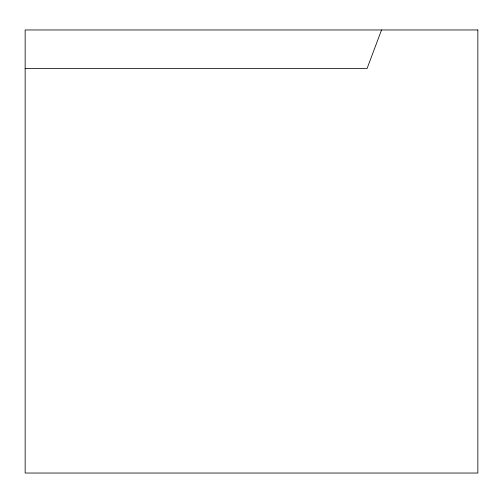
<?xml version="1.0" encoding="UTF-8"?>
<svg xmlns="http://www.w3.org/2000/svg" width="503" height="503" viewBox="0 0 503 503"><rect width="100%" height="100%" fill="white"/><g stroke="black" fill="none" stroke-linecap="round" stroke-linejoin="round"><path stroke-width="0.75" d="M381.532 29.966L367.083 68.496L25.15 68.496M477.85 29.966L25.15 29.966L25.15 473.034L477.85 473.034L477.85 29.966"/></g></svg>
